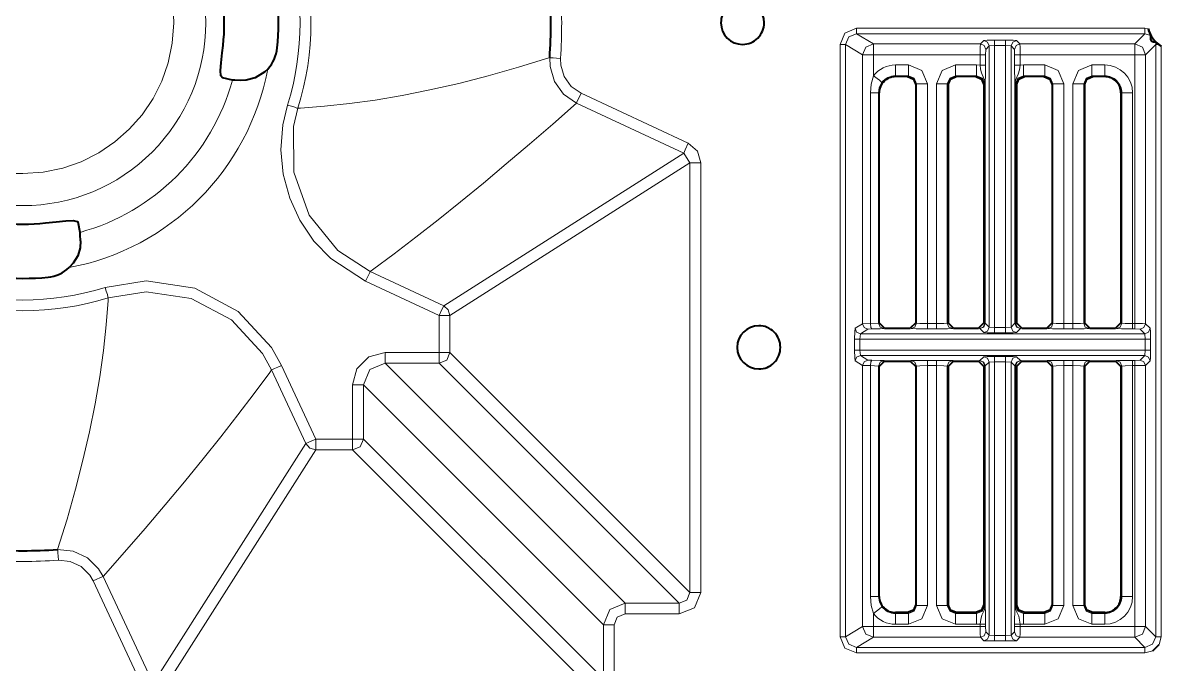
# Model space of a CAD drawing. Header units: millimetres. Extents: x 0 to 2941, y -405 to 1422.
# Drawn here: x 771.6 to 876.8, y 993.9 to 1053.2 of the extents above; entities that cross this region are included whole.
import ezdxf

# ---------------------------------------------------------------- set-up
doc = ezdxf.new("R2010")
doc.units = ezdxf.units.MM
doc.layers.add('FINE', color=9, linetype='Continuous')
doc.layers.add('OUTLINE', color=7, linetype='Continuous')

msp = doc.modelspace()

# ---------------------------------------------------------------- linework, layer by layer
at = {"layer": 'FINE', "lineweight": 9}
for p, q in [((875.25, 1052.68), (848.59, 1052.68)), ((875.25, 1052.18), (874.31, 1051.23)), ((875.58, 1052.64), (875.25, 1052.68)), ((875.25, 1052.18), (875.79, 1052.02)), ((847.09, 1051.18), (847.09, 996.45)), ((847.59, 996.45), (847.59, 1051.18)), ((860.04, 1051.23), (850.16, 1051.23)), ((860.36, 1051.55), (860.04, 1051.23)), ((860.54, 1050.73), (860.86, 1051.05)), ((860.86, 1051.05), (861.36, 1051.08)), ((860.86, 1051.05), (860.86, 1025.06)), ((862.38, 1051.57), (861.36, 1051.57)), ((861.36, 1025.03), (861.36, 1051.08)), ((861.36, 1051.08), (862.38, 1051.08)), ((862.38, 1051.08), (862.88, 1051.05)), ((862.38, 1051.08), (862.38, 1025.03)), ((862.88, 1025.06), (862.88, 1051.05)), ((863.7, 1051.23), (863.38, 1051.55)), ((874.31, 1051.23), (863.7, 1051.23)), ((876.22, 1051.43), (876.25, 1051.18)), ((876.75, 996.45), (876.75, 1051.03)), ((850.16, 1048.29), (850.16, 1050.23)), ((860.53, 1050.23), (860.54, 1050.73)), ((860.53, 1049.26), (860.53, 1050.23)), ((863.21, 1050.23), (863.21, 1049.26)), ((863.71, 1050.23), (874.31, 1050.23)), ((863.71, 1049.26), (863.71, 1050.23)), ((874.31, 1050.23), (874.31, 1025.39)), ((853.4, 1049.29), (852.2, 1049.29)), ((859.7, 1049.29), (857.74, 1049.29)), ((860.03, 1049.26), (859.7, 1049.29)), ((864.04, 1049.29), (863.71, 1049.26)), ((866, 1049.29), (864.04, 1049.29)), ((871.53, 1049.29), (870.34, 1049.29)), ((852.2, 1048.21), (852.2, 1048.29)), ((852.2, 1048.29), (853.4, 1048.29)), ((853.4, 1048.29), (853.32, 1048.21)), ((857.82, 1048.21), (857.74, 1048.29)), ((864.12, 1048.21), (864.04, 1048.29)), ((864.04, 1048.29), (866, 1048.29)), ((866, 1048.29), (865.92, 1048.21)), ((870.42, 1048.21), (870.34, 1048.29)), ((870.34, 1048.29), (871.53, 1048.29)), ((871.53, 1048.29), (871.53, 1048.21)), ((849.89, 1046.71), (849.89, 1025.39)), ((850.62, 1046.71), (850.7, 1046.71)), ((850.62, 1025.42), (850.62, 1046.71)), ((855.15, 1025.39), (855.15, 1047.54)), ((855.99, 1047.54), (855.99, 1025.39)), ((856.99, 1047.54), (857.07, 1047.46)), ((860.37, 1047.46), (860.45, 1047.54)), ((860.48, 1047.54), (860.48, 1025.41)), ((860.5, 1025.41), (860.5, 1047.54)), ((863.24, 1047.54), (863.24, 1025.41)), ((863.26, 1025.41), (863.26, 1047.54)), ((863.29, 1047.54), (863.37, 1047.46)), ((867.75, 1025.39), (867.75, 1047.54)), ((868.59, 1047.54), (868.59, 1025.39)), ((869.59, 1047.54), (869.67, 1047.46)), ((873.03, 1046.71), (873.12, 1046.71)), ((873.12, 1046.71), (873.12, 1025.42)), ((874.11, 1025.39), (874.11, 1046.71)), ((796.99, 1045.29), (797.24, 1045.3)), ((833.21, 1040.25), (833.21, 1000.54)), ((803.88, 1030.36), (803.66, 1030.2)), ((803.66, 1030.2), (810.46, 1027.03)), ((779.46, 1027.52), (779.47, 1027.77)), ((811.04, 1026.12), (811.04, 1022.71)), ((849.16, 1025.37), (848.46, 1024.95)), ((848.96, 1024.45), (849.66, 1024.87)), ((849.89, 1025.39), (849.16, 1025.37)), ((849.66, 1024.87), (850.03, 1024.89)), ((850.62, 1025.42), (849.89, 1025.39)), ((850.7, 1025.46), (850.62, 1025.42)), ((851.12, 1024.92), (851.2, 1024.96)), ((853.57, 1024.96), (853.65, 1024.92)), ((855.99, 1025.39), (855.15, 1025.39)), ((855.15, 1024.89), (855.99, 1024.89)), ((857.49, 1024.92), (857.57, 1024.96)), ((859.87, 1024.96), (859.95, 1024.92)), ((859.95, 1024.92), (860, 1024.92)), ((860, 1024.92), (860.36, 1024.56)), ((860.48, 1025.41), (860.45, 1025.42)), ((860.86, 1025.06), (860.5, 1025.41)), ((861.36, 1025.03), (860.86, 1025.06)), ((862.38, 1025.03), (861.36, 1025.03)), ((861.36, 1024.53), (862.38, 1024.53)), ((862.88, 1025.06), (862.38, 1025.03)), ((863.24, 1025.41), (862.88, 1025.06)), ((863.29, 1025.42), (863.26, 1025.41)), ((863.38, 1024.56), (863.74, 1024.92)), ((863.74, 1024.92), (863.79, 1024.92)), ((863.79, 1024.92), (863.87, 1024.96)), ((866.17, 1024.96), (866.25, 1024.92)), ((868.59, 1025.39), (867.75, 1025.39)), ((867.75, 1024.89), (868.59, 1024.89)), ((870.09, 1024.92), (870.17, 1024.96)), ((872.53, 1024.96), (872.62, 1024.92)), ((873.12, 1025.42), (873.03, 1025.46)), ((874.31, 1025.39), (874.11, 1025.39)), ((874.11, 1024.89), (874.31, 1024.89)), ((874.31, 1024.89), (874.81, 1024.87)), ((874.81, 1024.87), (875.23, 1024.45)), ((875.73, 1024.95), (875.31, 1025.37)), ((848.42, 1023.95), (848.42, 1022.93)), ((848.92, 1023.95), (848.96, 1024.45)), ((848.92, 1023.95), (875.26, 1023.95)), ((848.92, 1022.93), (848.92, 1023.95)), ((875.23, 1024.45), (848.96, 1024.45)), ((875.23, 1024.45), (875.26, 1023.95)), ((875.26, 1023.95), (875.26, 1022.93)), ((875.76, 1022.93), (875.76, 1023.95)), ((805.04, 1022.71), (810.04, 1022.71)), ((875.26, 1022.93), (848.92, 1022.93)), ((848.96, 1022.43), (848.92, 1022.93)), ((848.96, 1022.43), (875.23, 1022.43)), ((849.66, 1022.01), (848.96, 1022.43)), ((875.26, 1022.93), (875.23, 1022.43)), ((795.46, 1021.52), (798.63, 1014.71)), ((827.21, 999.54), (805.04, 1021.72)), ((810.04, 1021.72), (832.21, 999.54)), ((848.46, 1021.93), (849.16, 1021.51)), ((849.16, 1021.51), (849.89, 1021.5)), ((850.03, 1022), (849.66, 1022.01)), ((849.89, 1021.5), (850.62, 1021.46)), ((849.89, 1021.5), (849.89, 1000.17)), ((851.2, 1021.92), (851.12, 1021.96)), ((853.65, 1021.96), (853.57, 1021.92)), ((855.99, 1021.99), (855.15, 1021.99)), ((855.15, 999.34), (855.15, 1021.5)), ((855.15, 1021.5), (855.99, 1021.5)), ((855.99, 1021.5), (855.99, 999.34)), ((856.99, 1021.46), (857.07, 1021.42)), ((857.57, 1021.92), (857.49, 1021.96)), ((859.95, 1021.96), (859.87, 1021.92)), ((860.45, 1021.46), (860.48, 1021.47)), ((860.48, 1021.47), (860.48, 999.34)), ((860.5, 1021.47), (860.86, 1021.82)), ((860.5, 999.34), (860.5, 1021.47)), ((860.86, 1021.82), (861.36, 1021.85)), ((860.86, 1021.82), (860.86, 996.58)), ((861.36, 996.56), (861.36, 1021.85)), ((861.36, 1021.85), (862.38, 1021.85)), ((862.38, 1021.85), (862.38, 996.56)), ((862.38, 1021.85), (862.88, 1021.82)), ((862.88, 996.58), (862.88, 1021.82)), ((862.88, 1021.82), (863.24, 1021.47)), ((863.24, 1021.47), (863.24, 999.34)), ((863.26, 1021.47), (863.29, 1021.46)), ((866.25, 1021.96), (866.17, 1021.92)), ((867.75, 999.34), (867.75, 1021.5)), ((867.75, 1021.5), (868.59, 1021.5)), ((868.59, 1021.5), (868.59, 999.34)), ((869.59, 1021.46), (869.67, 1021.42)), ((872.62, 1021.96), (872.53, 1021.92)), ((873.03, 1021.42), (873.12, 1021.46)), ((873.12, 1021.46), (873.12, 1000.17)), ((874.11, 1000.17), (874.11, 1021.5)), ((874.11, 1021.5), (874.31, 1021.5)), ((874.31, 1021.5), (874.31, 997.4)), ((875.31, 1021.51), (875.73, 1021.93)), ((794.56, 1021.1), (794.4, 1020.88)), ((797.73, 1014.29), (794.56, 1021.1)), ((803.04, 1019.72), (803.04, 1014.71)), ((797.73, 1014.29), (783.6, 992.12)), ((825.21, 992.54), (803.04, 1014.71)), ((784.51, 991.54), (798.63, 1013.72)), ((802.04, 1013.72), (798.63, 1013.72)), ((802.04, 1013.72), (824.21, 991.54)), ((778.08, 1001.6), (782.7, 991.7)), ((783.6, 992.12), (778.98, 1002.02)), ((832.21, 999.54), (827.21, 999.54)), ((850.7, 1000.17), (850.62, 1000.17)), ((854.15, 999.34), (854.07, 999.42)), ((860.45, 999.34), (860.37, 999.42)), ((863.37, 999.42), (863.29, 999.34)), ((866.75, 999.34), (866.67, 999.42)), ((873.12, 1000.17), (873.03, 1000.17)), ((827.21, 998.55), (832.21, 998.55)), ((852.2, 998.59), (852.2, 998.67)), ((857.74, 998.59), (857.82, 998.67)), ((859.7, 998.59), (857.74, 998.59)), ((859.62, 998.67), (859.7, 998.59)), ((864.04, 998.59), (864.12, 998.67)), ((866, 998.59), (864.04, 998.59)), ((865.92, 998.67), (866, 998.59)), ((870.34, 998.59), (870.42, 998.67)), ((871.53, 998.59), (870.34, 998.59)), ((871.53, 998.67), (871.53, 998.59)), ((852.2, 997.59), (853.4, 997.59)), ((857.74, 997.59), (859.7, 997.59)), ((859.7, 997.59), (860.03, 997.62)), ((860.03, 997.62), (860.03, 997.4)), ((860.53, 997.4), (860.53, 997.62)), ((860.54, 996.9), (860.53, 997.4)), ((863.71, 997.62), (864.04, 997.59)), ((864.04, 997.59), (866, 997.59)), ((870.34, 997.59), (871.53, 997.59)), ((860.04, 996.4), (860.36, 996.08)), ((860.86, 996.58), (860.54, 996.9)), ((861.36, 996.56), (860.86, 996.58)), ((863.2, 996.9), (862.88, 996.58)), ((876.57, 995.73), (876.75, 996.45)), ((861.36, 996.06), (862.38, 996.06)), ((875.25, 994.95), (875.98, 995.14)), ((848.59, 994.95), (875.25, 994.95))]:
    msp.add_line(p, q, dxfattribs=at)
for points in [[(754.67, 1053.19, 0.414214), (771.57, 1036.29, 0.414214), (788.47, 1053.19, 0.414214), (771.57, 1070.09), (769.29, 1069.93), (767.1, 1069.48), (765.02, 1068.75), (763.07, 1067.77), (761.27, 1066.55), (759.64, 1065.12), (758.21, 1063.49), (756.99, 1061.69), (756, 1059.74), (755.28, 1057.66), (754.82, 1055.47)], [(785.51, 1053.19, 0.414212), (771.57, 1067.14, 0.414215), (757.62, 1053.19, 0.414212), (771.57, 1039.25), (773.45, 1039.37), (775.26, 1039.75), (776.97, 1040.35), (778.58, 1041.16), (780.07, 1042.17), (781.41, 1043.35), (782.59, 1044.69), (783.6, 1046.18), (784.41, 1047.78), (785.01, 1049.5), (785.38, 1051.31)]]:
    msp.add_lwpolyline(points, format="xyb", close=True, dxfattribs=at)
for points in [[(796.03, 1045.58, 0.15187), (796.03, 1060.8)], [(796.99, 1045.29, 0.151867), (796.99, 1061.09)], [(821.25, 1049.9, 0.033081), (821.25, 1056.48)], [(775.86, 1030.56, 0.308301), (794.2, 1048.9)], [(852.2, 1049.29, 0.232236), (850.16, 1048.29)], [(874.11, 1046.71, 0.414204), (871.53, 1049.29)], [(776.86, 1033.82, 0.26542), (790.94, 1047.9)], [(852.2, 1048.29, 0.232235), (850.95, 1047.68)], [(873.12, 1046.71, 0.414214), (871.53, 1048.29)], [(763.66, 1027.77, 0.151877), (779.47, 1027.77)], [(763.96, 1028.72, 0.151846), (779.17, 1028.72)], [(768.28, 1003.51, 0.03306), (774.86, 1003.51), (775.96, 1003.39), (776.97, 1002.92), (777.76, 1002.14), (778.08, 1001.6)], [(871.53, 998.59, 0.414214), (873.12, 1000.17)], [(871.53, 997.59, 0.414204), (874.11, 1000.17)], [(850.16, 997.4), (850.16, 998.59, 0.23223), (852.2, 997.59)], [(850.95, 999.21, 0.232253), (852.2, 998.59)]]:
    msp.add_lwpolyline(points, format="xyb", dxfattribs=at)
for points in [[(848.59, 1052.68), (847.53, 1052.24), (847.09, 1051.18)], [(847.59, 1051.18), (847.88, 1051.89), (848.59, 1052.18)], [(848.59, 1052.68), (848.59, 1052.33), (848.59, 1052.18)], [(850.16, 1051.23), (848.59, 1052.18), (875.25, 1052.18)], [(875.25, 1052.68), (875.25, 1052.33), (875.25, 1052.18)], [(847.59, 1051.18), (847.44, 1051.18), (847.09, 1051.18)], [(847.59, 1051.18), (849.16, 1050.23), (849.16, 1025.37)], [(850.16, 1051.23), (849.46, 1050.94), (849.16, 1050.23)], [(850.16, 1051.23), (850.16, 1050.93), (850.16, 1050.23)], [(860.04, 1051.23), (860.03, 1050.93), (860.03, 1050.23)], [(860.54, 1050.73), (860.39, 1051.09), (860.04, 1051.23)], [(861.36, 1051.57), (860.66, 1051.57), (860.36, 1051.55)], [(860.86, 1051.05), (860.71, 1051.4), (860.36, 1051.55)], [(861.36, 1051.08), (861.36, 1051.42), (861.36, 1051.57)], [(862.38, 1051.08), (862.38, 1051.42), (862.38, 1051.57)], [(863.38, 1051.55), (863.08, 1051.57), (862.38, 1051.57)], [(862.88, 1051.05), (863.03, 1051.4), (863.38, 1051.55)], [(862.88, 1051.05), (863.2, 1050.73), (863.21, 1050.23)], [(863.2, 1050.73), (863.34, 1051.09), (863.7, 1051.23)], [(863.71, 1050.23), (863.71, 1050.93), (863.7, 1051.23)], [(874.31, 1051.23), (874.31, 1050.93), (874.31, 1050.23)], [(875.31, 1050.23), (875.02, 1050.94), (874.31, 1051.23)], [(876.25, 1051.18), (876.25, 996.45), (875.31, 997.4), (875.31, 1021.51)], [(875.31, 1025.37), (875.31, 1050.23), (876.25, 1051.18)], [(876.53, 1051.18), (876.33, 1051.18), (876.25, 1051.18)], [(820.25, 1049.97), (817.38, 1049.08), (814.58, 1048.29), (811.85, 1047.59), (809.19, 1046.99), (806.61, 1046.47), (804.14, 1046.05), (801.76, 1045.72), (799.46, 1045.47), (797.24, 1045.3)], [(820.25, 1049.97), (820.34, 1049.96), (820.56, 1049.95), (820.88, 1049.92), (821.25, 1049.9)], [(820.25, 1049.97), (820.28, 1049.15), (820.69, 1047.77), (821.54, 1046.6), (822.73, 1045.77)], [(833.06, 1042.06), (823.16, 1046.68), (822.24, 1047.31), (821.59, 1048.21), (821.27, 1049.28), (821.25, 1049.9)], [(849.16, 1050.23), (849.47, 1050.23), (850.16, 1050.23)], [(850.16, 1050.23), (860.03, 1050.23), (860.03, 1049.26)], [(860.53, 1050.23), (860.38, 1050.23), (860.03, 1050.23)], [(863.21, 1050.23), (863.36, 1050.23), (863.71, 1050.23)], [(875.31, 1050.23), (875.01, 1050.23), (874.31, 1050.23)], [(852.2, 1048.29), (852.2, 1048.6), (852.2, 1049.29)], [(853.4, 1048.29), (853.4, 1048.6), (853.4, 1049.29)], [(855.15, 1047.54), (854.64, 1048.78), (853.4, 1049.29)], [(857.74, 1049.29), (856.5, 1048.78), (855.99, 1047.54)], [(857.74, 1048.29), (857.74, 1048.6), (857.74, 1049.29)], [(859.7, 1048.29), (859.7, 1048.6), (859.7, 1049.29)], [(860.53, 1049.26), (860.38, 1049.26), (860.03, 1049.26)], [(860.03, 1049.26), (860.07, 1048.89), (860.15, 1048.55), (860.37, 1048.03), (860.43, 1047.9), (860.45, 1047.79), (860.48, 1047.64), (860.48, 1047.57), (860.48, 1047.54)], [(860.5, 1047.54), (860.5, 1047.55), (860.5, 1047.58), (860.5, 1047.64), (860.5, 1047.69), (860.5, 1047.76), (860.52, 1048.26), (860.53, 1048.73), (860.53, 1049.26)], [(863.21, 1049.26), (863.36, 1049.26), (863.71, 1049.26)], [(863.21, 1049.26), (863.21, 1048.67), (863.22, 1048.12), (863.23, 1047.71), (863.24, 1047.6), (863.24, 1047.57), (863.24, 1047.54)], [(863.26, 1047.54), (863.26, 1047.61), (863.27, 1047.7), (863.33, 1047.94), (863.55, 1048.44), (863.66, 1048.85), (863.71, 1049.26)], [(864.04, 1048.29), (864.04, 1048.6), (864.04, 1049.29)], [(866, 1048.29), (866, 1048.6), (866, 1049.29)], [(867.75, 1047.54), (867.24, 1048.78), (866, 1049.29)], [(870.34, 1049.29), (869.1, 1048.78), (868.59, 1047.54)], [(870.34, 1049.29), (870.34, 1048.6), (870.34, 1048.29)], [(871.53, 1049.29), (871.53, 1048.6), (871.53, 1048.29)], [(850.16, 1048.29), (849.96, 1047.53), (849.89, 1046.71)], [(850.95, 1047.68), (850.71, 1047.87), (850.16, 1048.29)], [(850.62, 1046.71), (850.7, 1047.21), (850.95, 1047.68)], [(853.4, 1048.29), (853.93, 1048.07), (854.15, 1047.54)], [(856.99, 1047.54), (857.21, 1048.07), (857.74, 1048.29)], [(857.74, 1048.29), (859.7, 1048.29), (859.62, 1048.21)], [(859.7, 1048.29), (860.23, 1048.07), (860.45, 1047.54)], [(863.29, 1047.54), (863.51, 1048.07), (864.04, 1048.29)], [(866, 1048.29), (866.53, 1048.07), (866.75, 1047.54)], [(869.59, 1047.54), (869.81, 1048.07), (870.34, 1048.29)], [(822.73, 1045.77), (822.77, 1045.86), (822.86, 1046.06), (823, 1046.34), (823.16, 1046.68)], [(850.62, 1046.71), (850.4, 1046.71), (849.89, 1046.71)], [(854.07, 1047.46), (854.15, 1047.54), (854.15, 1025.42), (854.07, 1025.46)], [(855.15, 1047.54), (854.46, 1047.54), (854.15, 1047.54)], [(856.99, 1047.54), (856.68, 1047.54), (855.99, 1047.54)], [(857.07, 1025.46), (856.99, 1025.42), (856.99, 1047.54)], [(860.45, 1047.54), (860.45, 1025.42), (860.37, 1025.46)], [(860.48, 1047.54), (860.46, 1047.54), (860.45, 1047.54)], [(860.5, 1047.54), (860.49, 1047.54), (860.48, 1047.54)], [(863.24, 1047.54), (863.24, 1047.54), (863.26, 1047.54)], [(863.29, 1047.54), (863.28, 1047.54), (863.26, 1047.54)], [(863.37, 1025.46), (863.29, 1025.42), (863.29, 1047.54)], [(866.67, 1047.46), (866.75, 1047.54), (866.75, 1025.42), (866.67, 1025.46)], [(867.75, 1047.54), (867.06, 1047.54), (866.75, 1047.54)], [(868.59, 1047.54), (869.28, 1047.54), (869.59, 1047.54)], [(869.67, 1025.46), (869.59, 1025.42), (869.59, 1047.54)], [(874.11, 1046.71), (873.43, 1046.71), (873.12, 1046.71)], [(803.24, 1029.3), (800.03, 1031.39), (798.47, 1033.01), (797.16, 1034.93), (796.23, 1036.97), (795.63, 1039.2), (795.42, 1041.44), (795.6, 1043.75), (796.03, 1045.58)], [(796.99, 1045.29), (796.9, 1045.31), (796.69, 1045.38), (796.39, 1045.47), (796.03, 1045.58)], [(803.88, 1030.36), (805.87, 1031.84), (807.89, 1033.38), (809.94, 1034.99), (812.02, 1036.65), (814.14, 1038.38), (816.24, 1040.14), (818.38, 1041.96), (820.54, 1043.83), (822.73, 1045.77)], [(822.73, 1045.77), (832.64, 1041.15), (833.21, 1040.25)], [(796.99, 1045.29), (796.59, 1043.59), (796.61, 1039.38), (798.03, 1035.41), (800.69, 1032.14), (803.66, 1030.2)], [(832.64, 1041.15), (832.77, 1041.44), (833.06, 1042.06)], [(834.21, 1000.54), (834.21, 1040.25), (833.9, 1041.32), (833.06, 1042.06)], [(832.64, 1041.15), (810.46, 1027.03), (810.88, 1026.66), (811.04, 1026.12), (833.21, 1040.25)], [(834.21, 1040.25), (833.52, 1040.25), (833.21, 1040.25)], [(803.66, 1030.2), (803.62, 1030.12), (803.53, 1029.92), (803.39, 1029.63), (803.24, 1029.3)], [(779.17, 1028.72), (782.96, 1029.33), (787.46, 1028.65), (791.47, 1026.51), (794.55, 1023.17), (795.46, 1021.52)], [(810.04, 1022.71), (810.04, 1026.12), (803.24, 1029.3)], [(779.17, 1028.72), (779.28, 1028.37), (779.38, 1028.07), (779.44, 1027.86), (779.47, 1027.77)], [(794.56, 1021.1), (793.71, 1022.62), (790.86, 1025.72), (787.14, 1027.7), (782.98, 1028.33), (779.47, 1027.77)], [(779.46, 1027.52), (779.28, 1025.26), (779.02, 1022.91), (778.68, 1020.48), (778.25, 1017.97), (777.73, 1015.38), (777.13, 1012.76), (776.44, 1010.08), (775.66, 1007.32), (774.79, 1004.5)], [(810.46, 1027.03), (810.33, 1026.75), (810.04, 1026.12)], [(811.04, 1026.12), (810.73, 1026.12), (810.04, 1026.12)], [(848.46, 1024.95), (848.43, 1024.65), (848.42, 1023.95)], [(848.96, 1024.45), (848.61, 1024.6), (848.46, 1024.95)], [(849.66, 1024.87), (849.31, 1025.02), (849.16, 1025.37)], [(850.03, 1024.89), (849.93, 1025.04), (849.89, 1025.39)], [(850.03, 1024.89), (850.79, 1024.9), (851.12, 1024.92)], [(851.12, 1024.92), (850.77, 1025.07), (850.62, 1025.42)], [(853.65, 1024.92), (854, 1025.07), (854.15, 1025.42)], [(853.65, 1024.92), (854.12, 1024.9), (855.15, 1024.89)], [(855.15, 1025.39), (854.46, 1025.4), (854.15, 1025.42)], [(855.15, 1024.89), (855.15, 1025.04), (855.15, 1025.39)], [(856.99, 1025.42), (856.68, 1025.4), (855.99, 1025.39)], [(855.99, 1024.89), (855.99, 1025.04), (855.99, 1025.39)], [(855.99, 1024.89), (857.02, 1024.9), (857.49, 1024.92)], [(857.49, 1024.92), (857.13, 1025.07), (856.99, 1025.42)], [(860.45, 1025.42), (860.3, 1025.07), (859.95, 1024.92)], [(860.5, 1025.41), (860.35, 1025.06), (860, 1024.92)], [(860.48, 1025.41), (860.34, 1025.06), (860, 1024.92)], [(860.86, 1025.06), (860.71, 1024.7), (860.36, 1024.56)], [(860.36, 1024.56), (860.66, 1024.54), (861.36, 1024.53)], [(860.5, 1025.41), (860.49, 1025.41), (860.48, 1025.41)], [(861.36, 1025.03), (861.36, 1024.68), (861.36, 1024.53)], [(862.38, 1025.03), (862.38, 1024.68), (862.38, 1024.53)], [(862.38, 1024.53), (863.08, 1024.54), (863.38, 1024.56)], [(862.88, 1025.06), (863.03, 1024.7), (863.38, 1024.56)], [(863.24, 1025.41), (863.39, 1025.06), (863.74, 1024.92)], [(863.26, 1025.41), (863.24, 1025.41), (863.24, 1025.41)], [(863.26, 1025.41), (863.4, 1025.06), (863.74, 1024.92)], [(863.29, 1025.42), (863.43, 1025.07), (863.79, 1024.92)], [(866.25, 1024.92), (866.6, 1025.07), (866.75, 1025.42)], [(866.25, 1024.92), (866.72, 1024.9), (867.75, 1024.89)], [(867.75, 1025.39), (867.06, 1025.4), (866.75, 1025.42)], [(867.75, 1025.39), (867.75, 1025.04), (867.75, 1024.89)], [(869.59, 1025.42), (869.28, 1025.4), (868.59, 1025.39)], [(868.59, 1025.39), (868.59, 1025.04), (868.59, 1024.89)], [(868.59, 1024.89), (869.62, 1024.9), (870.09, 1024.92)], [(869.59, 1025.42), (869.73, 1025.07), (870.09, 1024.92)], [(872.62, 1024.92), (872.97, 1025.07), (873.12, 1025.42)], [(872.62, 1024.92), (873.08, 1024.9), (874.11, 1024.89)], [(874.11, 1025.39), (873.43, 1025.4), (873.12, 1025.42)], [(874.11, 1024.89), (874.11, 1025.04), (874.11, 1025.39)], [(874.31, 1024.89), (874.31, 1025.04), (874.31, 1025.39)], [(875.31, 1025.37), (875.01, 1025.38), (874.31, 1025.39)], [(874.81, 1024.87), (875.16, 1025.02), (875.31, 1025.37)], [(875.23, 1024.45), (875.58, 1024.6), (875.73, 1024.95)], [(875.76, 1023.95), (875.75, 1024.65), (875.73, 1024.95)], [(848.92, 1023.95), (848.57, 1023.95), (848.42, 1023.95)], [(875.26, 1023.95), (875.6, 1023.95), (875.76, 1023.95)], [(802.04, 1019.72), (802.44, 1021.22), (803.54, 1022.31), (805.04, 1022.71)], [(805.04, 1022.71), (805.04, 1022.03), (805.04, 1021.72)], [(833.21, 1000.54), (811.04, 1022.71), (810.75, 1022.01), (810.04, 1021.72), (805.04, 1021.72)], [(810.04, 1022.71), (810.04, 1022.03), (810.04, 1021.72)], [(811.04, 1022.71), (810.73, 1022.71), (810.04, 1022.71)], [(848.92, 1022.93), (848.57, 1022.93), (848.42, 1022.93)], [(848.42, 1022.93), (848.43, 1022.23), (848.46, 1021.93)], [(848.96, 1022.43), (848.61, 1022.28), (848.46, 1021.93)], [(875.23, 1022.43), (874.81, 1022.01), (874.31, 1021.99)], [(875.23, 1022.43), (875.58, 1022.28), (875.73, 1021.93)], [(875.26, 1022.93), (875.6, 1022.93), (875.76, 1022.93)], [(875.73, 1021.93), (875.75, 1022.23), (875.76, 1022.93)], [(795.46, 1021.52), (795.13, 1021.36), (794.84, 1021.23), (794.64, 1021.14), (794.56, 1021.1)], [(805.04, 1021.72), (803.62, 1021.13), (803.04, 1019.72)], [(849.16, 1021.51), (849.16, 997.4), (847.59, 996.45)], [(849.66, 1022.01), (849.31, 1021.86), (849.16, 1021.51)], [(850.03, 1022), (849.93, 1021.84), (849.89, 1021.5)], [(851.12, 1021.96), (850.79, 1021.98), (850.03, 1022)], [(851.12, 1021.96), (850.77, 1021.81), (850.62, 1021.46)], [(850.62, 1000.17), (850.62, 1021.46), (850.7, 1021.42)], [(855.15, 1021.99), (854.12, 1021.98), (853.65, 1021.96)], [(854.15, 1021.46), (854, 1021.81), (853.65, 1021.96)], [(854.07, 1021.42), (854.15, 1021.46), (854.15, 999.34)], [(854.15, 1021.46), (854.46, 1021.48), (855.15, 1021.5)], [(855.15, 1021.5), (855.15, 1021.84), (855.15, 1021.99)], [(855.99, 1021.5), (855.99, 1021.84), (855.99, 1021.99)], [(857.49, 1021.96), (857.02, 1021.98), (855.99, 1021.99)], [(855.99, 1021.5), (856.68, 1021.48), (856.99, 1021.46)], [(856.99, 1021.46), (857.13, 1021.81), (857.49, 1021.96)], [(857.07, 999.42), (856.99, 999.34), (856.99, 1021.46)], [(860.36, 1022.32), (860, 1021.97), (859.95, 1021.96)], [(859.95, 1021.96), (860.3, 1021.81), (860.45, 1021.46)], [(860, 1021.97), (860.35, 1021.82), (860.5, 1021.47)], [(860, 1021.97), (860.34, 1021.82), (860.48, 1021.47)], [(862.38, 1022.35), (861.36, 1022.35), (860.66, 1022.34), (860.36, 1022.32)], [(860.36, 1022.32), (860.71, 1022.18), (860.86, 1021.82)], [(860.37, 1021.42), (860.45, 1021.46), (860.45, 999.34)], [(860.48, 1021.47), (860.49, 1021.47), (860.5, 1021.47)], [(861.36, 1022.35), (861.36, 1022.2), (861.36, 1021.85)], [(862.38, 1022.35), (862.38, 1022.2), (862.38, 1021.85)], [(863.74, 1021.97), (863.38, 1022.32), (863.08, 1022.34), (862.38, 1022.35)], [(863.38, 1022.32), (863.03, 1022.18), (862.88, 1021.82)], [(863.74, 1021.97), (863.39, 1021.82), (863.24, 1021.47)], [(863.24, 1021.47), (863.24, 1021.47), (863.26, 1021.47)], [(863.74, 1021.97), (863.4, 1021.82), (863.26, 1021.47)], [(863.29, 999.34), (863.28, 999.34), (863.26, 999.34), (863.26, 1021.47)], [(863.79, 1021.96), (863.43, 1021.81), (863.29, 1021.46)], [(863.29, 999.34), (863.29, 1021.46), (863.37, 1021.42)], [(863.87, 1021.92), (863.79, 1021.96), (863.74, 1021.97)], [(868.59, 1021.99), (867.75, 1021.99), (866.72, 1021.98), (866.25, 1021.96)], [(866.75, 1021.46), (866.6, 1021.81), (866.25, 1021.96)], [(866.67, 1021.42), (866.75, 1021.46), (866.75, 999.34)], [(866.75, 1021.46), (867.06, 1021.48), (867.75, 1021.5)], [(867.75, 1021.99), (867.75, 1021.84), (867.75, 1021.5)], [(868.59, 1021.99), (868.59, 1021.84), (868.59, 1021.5)], [(870.17, 1021.92), (870.09, 1021.96), (869.62, 1021.98), (868.59, 1021.99)], [(868.59, 1021.5), (869.28, 1021.48), (869.59, 1021.46)], [(870.09, 1021.96), (869.73, 1021.81), (869.59, 1021.46)], [(869.67, 999.42), (869.59, 999.34), (869.59, 1021.46)], [(874.31, 1021.99), (874.11, 1021.99), (873.08, 1021.98), (872.62, 1021.96)], [(873.12, 1021.46), (872.97, 1021.81), (872.62, 1021.96)], [(873.12, 1021.46), (873.43, 1021.48), (874.11, 1021.5)], [(874.11, 1021.5), (874.11, 1021.84), (874.11, 1021.99)], [(874.31, 1021.99), (874.31, 1021.84), (874.31, 1021.5)], [(874.31, 1021.5), (875.01, 1021.5), (875.31, 1021.51)], [(874.81, 1022.01), (875.16, 1021.86), (875.31, 1021.51)], [(778.98, 1002.02), (780.96, 1004.26), (782.87, 1006.46), (784.72, 1008.63), (786.5, 1010.77), (788.23, 1012.88), (789.86, 1014.93), (791.43, 1016.94), (792.94, 1018.93), (794.4, 1020.88)], [(798.63, 1014.71), (802.04, 1014.71), (802.04, 1019.72)], [(802.04, 1019.72), (802.73, 1019.72), (803.04, 1019.72)], [(803.04, 1019.72), (825.21, 997.55), (825.21, 992.54)], [(798.63, 1014.71), (798.01, 1014.42), (797.73, 1014.29)], [(798.63, 1013.72), (798.1, 1013.87), (797.73, 1014.29)], [(798.63, 1014.71), (798.63, 1014.03), (798.63, 1013.72)], [(802.04, 1014.71), (802.04, 1014.03), (802.04, 1013.72)], [(802.04, 1014.71), (802.73, 1014.71), (803.04, 1014.71)], [(803.04, 1014.71), (802.75, 1014.01), (802.04, 1013.72)], [(774.86, 1003.51), (774.83, 1003.88), (774.81, 1004.19), (774.8, 1004.41), (774.79, 1004.5)], [(778.98, 1002.02), (778.57, 1002.72), (777.54, 1003.74), (776.23, 1004.36), (774.79, 1004.5)], [(778.08, 1001.6), (778.41, 1001.76), (778.7, 1001.89), (778.9, 1001.99), (778.98, 1002.02)], [(833.21, 1000.54), (832.92, 999.83), (832.21, 999.54)], [(832.21, 998.55), (833.63, 999.13), (834.21, 1000.54)], [(834.21, 1000.54), (833.52, 1000.54), (833.21, 1000.54)], [(827.21, 999.54), (825.8, 998.96), (825.21, 997.55)], [(827.21, 998.55), (827.21, 999.23), (827.21, 999.54)], [(832.21, 998.55), (832.21, 999.23), (832.21, 999.54)], [(850.62, 1000.17), (850.4, 1000.17), (849.89, 1000.17)], [(849.89, 1000.17), (849.96, 999.34), (850.16, 998.59)], [(850.95, 999.21), (850.71, 999.66), (850.62, 1000.17)], [(854.15, 999.34), (853.93, 998.81), (853.4, 998.59)], [(853.4, 997.59), (854.64, 998.1), (855.15, 999.34)], [(855.15, 999.34), (854.46, 999.34), (854.15, 999.34)], [(856.99, 999.34), (856.68, 999.34), (855.99, 999.34)], [(855.99, 999.34), (856.5, 998.1), (857.74, 997.59)], [(857.74, 998.59), (857.21, 998.81), (856.99, 999.34)], [(860.45, 999.34), (860.23, 998.81), (859.7, 998.59)], [(860.48, 999.34), (860.48, 999.27), (860.47, 999.18), (860.41, 998.94), (860.19, 998.44), (860.08, 998.03), (860.03, 997.62)], [(860.48, 999.34), (860.46, 999.34), (860.45, 999.34)], [(860.48, 999.34), (860.49, 999.34), (860.5, 999.34)], [(860.53, 997.62), (860.53, 998.21), (860.52, 998.76), (860.5, 999.17), (860.5, 999.28), (860.5, 999.31), (860.5, 999.34)], [(863.24, 999.34), (863.24, 999.33), (863.24, 999.3), (863.24, 999.24), (863.24, 999.19), (863.23, 999.12), (863.22, 998.62), (863.21, 998.15), (863.21, 997.62)], [(863.26, 999.34), (863.24, 999.34), (863.24, 999.34)], [(863.71, 997.62), (863.67, 997.99), (863.59, 998.33), (863.36, 998.85), (863.31, 998.98), (863.28, 999.09), (863.26, 999.24), (863.26, 999.31), (863.26, 999.34)], [(864.04, 998.59), (863.51, 998.81), (863.29, 999.34)], [(866.75, 999.34), (866.53, 998.81), (866, 998.59)], [(866, 997.59), (867.24, 998.1), (867.75, 999.34)], [(867.75, 999.34), (867.06, 999.34), (866.75, 999.34)], [(869.59, 999.34), (869.28, 999.34), (868.59, 999.34)], [(868.59, 999.34), (869.1, 998.1), (870.34, 997.59)], [(870.34, 998.59), (869.81, 998.81), (869.59, 999.34)], [(873.12, 1000.17), (873.43, 1000.17), (874.11, 1000.17)], [(826.21, 992.54), (826.21, 997.55), (826.5, 998.25), (827.21, 998.55)], [(850.16, 998.59), (850.71, 999.02), (850.95, 999.21)], [(853.32, 998.67), (853.4, 998.59), (852.2, 998.59)], [(852.2, 997.59), (852.2, 998.28), (852.2, 998.59)], [(853.4, 997.59), (853.4, 998.28), (853.4, 998.59)], [(857.74, 997.59), (857.74, 998.28), (857.74, 998.59)], [(859.7, 997.59), (859.7, 998.28), (859.7, 998.59)], [(864.04, 997.59), (864.04, 998.28), (864.04, 998.59)], [(866, 997.59), (866, 998.28), (866, 998.59)], [(870.34, 998.59), (870.34, 998.28), (870.34, 997.59)], [(871.53, 998.59), (871.53, 998.28), (871.53, 997.59)], [(826.21, 997.55), (825.53, 997.55), (825.21, 997.55)], [(850.16, 997.4), (849.47, 997.4), (849.16, 997.4)], [(849.16, 997.4), (849.46, 996.69), (850.16, 996.4)], [(860.03, 997.4), (850.16, 997.4), (850.16, 996.7), (850.16, 996.4)], [(860.03, 997.62), (860.38, 997.62), (860.53, 997.62)], [(860.03, 997.4), (860.38, 997.4), (860.53, 997.4)], [(860.03, 997.4), (860.03, 996.7), (860.04, 996.4)], [(863.21, 997.62), (863.21, 997.4), (863.2, 996.9)], [(863.71, 997.62), (863.36, 997.62), (863.21, 997.62)], [(863.71, 997.4), (863.36, 997.4), (863.21, 997.4)], [(863.7, 996.4), (863.71, 996.7), (863.71, 997.4)], [(874.31, 997.4), (863.71, 997.4), (863.71, 997.62)], [(874.31, 997.4), (875.01, 997.4), (875.31, 997.4)], [(874.31, 997.4), (874.31, 996.7), (874.31, 996.4)], [(874.31, 996.4), (875.02, 996.69), (875.31, 997.4)], [(847.59, 996.45), (847.44, 996.45), (847.09, 996.45)], [(847.09, 996.45), (847.53, 995.39), (848.59, 994.95)], [(848.59, 995.45), (847.88, 995.75), (847.59, 996.45)], [(848.59, 995.45), (850.16, 996.4), (860.04, 996.4)], [(874.31, 996.4), (875.25, 995.45), (848.59, 995.45)], [(860.04, 996.4), (860.39, 996.54), (860.54, 996.9)], [(860.36, 996.08), (860.71, 996.23), (860.86, 996.58)], [(862.88, 996.58), (862.38, 996.56), (861.36, 996.56)], [(861.36, 996.06), (861.36, 996.21), (861.36, 996.56)], [(862.38, 996.06), (862.38, 996.21), (862.38, 996.56)], [(863.38, 996.08), (863.03, 996.23), (862.88, 996.58)], [(863.7, 996.4), (863.34, 996.54), (863.2, 996.9)], [(863.38, 996.08), (863.7, 996.4), (874.31, 996.4)], [(876.25, 996.45), (875.96, 995.75), (875.25, 995.45)], [(876.75, 996.45), (876.4, 996.45), (876.25, 996.45)], [(848.59, 995.45), (848.59, 995.3), (848.59, 994.95)], [(860.36, 996.08), (860.66, 996.06), (861.36, 996.06)], [(862.38, 996.06), (863.08, 996.06), (863.38, 996.08)], [(875.25, 995.45), (875.25, 995.3), (875.25, 994.95)]]:
    msp.add_lwpolyline(points, dxfattribs=at)
at = {"layer": 'OUTLINE', "lineweight": 40}
for p, q in [((876.75, 1051.03), (876.53, 1051.18)), ((853.32, 1048.21), (852.2, 1048.21)), ((859.62, 1048.21), (857.82, 1048.21)), ((865.92, 1048.21), (864.12, 1048.21)), ((871.53, 1048.21), (870.42, 1048.21)), ((850.7, 1025.46), (850.7, 1046.71)), ((854.07, 1047.46), (854.07, 1025.46)), ((857.07, 1047.46), (857.07, 1025.46)), ((860.37, 1047.46), (860.37, 1025.46)), ((863.37, 1047.46), (863.37, 1025.46)), ((866.67, 1047.46), (866.67, 1025.46)), ((869.67, 1047.46), (869.67, 1025.46)), ((776.86, 1033.82), (776.67, 1034.75)), ((851.2, 1024.96), (850.7, 1025.46)), ((851.2, 1024.96), (853.57, 1024.96)), ((854.07, 1025.46), (853.57, 1024.96)), ((857.57, 1024.96), (857.07, 1025.46)), ((857.57, 1024.96), (859.87, 1024.96)), ((860.37, 1025.46), (859.87, 1024.96)), ((863.87, 1024.96), (863.37, 1025.46)), ((863.87, 1024.96), (866.17, 1024.96)), ((866.67, 1025.46), (866.17, 1024.96)), ((870.17, 1024.96), (869.67, 1025.46)), ((870.17, 1024.96), (872.53, 1024.96)), ((850.7, 1021.42), (851.2, 1021.92)), ((850.7, 1000.17), (850.7, 1021.42)), ((851.2, 1021.92), (853.57, 1021.92)), ((853.57, 1021.92), (854.07, 1021.42)), ((857.07, 1021.42), (857.57, 1021.92)), ((857.07, 1021.42), (857.07, 999.42)), ((863.37, 1021.42), (863.87, 1021.92)), ((863.37, 1021.42), (863.37, 999.42)), ((863.87, 1021.92), (866.17, 1021.92)), ((866.17, 1021.92), (866.67, 1021.42)), ((866.67, 1021.42), (866.67, 999.42)), ((869.67, 1021.42), (870.17, 1021.92)), ((869.67, 1021.42), (869.67, 999.42)), ((870.17, 1021.92), (872.53, 1021.92)), ((872.53, 1021.92), (873.03, 1021.42)), ((873.03, 1021.42), (873.03, 1000.17)), ((853.32, 998.67), (852.2, 998.67)), ((871.53, 998.67), (870.42, 998.67)), ((875.98, 995.14), (876.57, 995.73))]:
    msp.add_line(p, q, dxfattribs=at)
for points in [[(820.25, 1049.97, 0.033096), (820.25, 1056.41)], [(790.07, 1051.09, 0.056633), (790.07, 1055.29)], [(795.08, 1050.86, 0.049529), (795.08, 1055.52)], [(875.58, 1052.64, 0.207963), (876.75, 1051.03)], [(794.2, 1048.9, 0.162925), (795.08, 1050.86)], [(852.2, 1048.21, 0.414214), (850.7, 1046.71)], [(873.03, 1046.71, 0.414214), (871.53, 1048.21)], [(769.46, 1034.69, 0.056705), (773.67, 1034.69), (774.66, 1034.8), (775.55, 1034.88), (776.22, 1034.9), (776.59, 1034.83), (776.67, 1034.75)], [(773.9, 1029.68, 0.162901), (775.86, 1030.56)], [(769.23, 1029.68, 0.04944), (773.9, 1029.68)], [(768.34, 1004.5, 0.033095), (774.79, 1004.5)], [(850.7, 1000.17, 0.414214), (852.2, 998.67)], [(871.53, 998.67, 0.414214), (873.03, 1000.17)]]:
    msp.add_lwpolyline(points, format="xyb", dxfattribs=at)
for points in [[(840.07, 1053.19, 0.414201), (838.07, 1055.19, 0.414226), (836.07, 1053.19, 0.414201), (838.07, 1051.19, 0.414226)], [(837.57, 1023.19, 0.414201), (839.57, 1021.19, 0.414226), (841.57, 1023.19, 0.414226), (839.57, 1025.19, 0.414201)]]:
    msp.add_lwpolyline(points, format="xyb", close=True, dxfattribs=at)
for points in [[(875.79, 1052.02), (875.79, 1052.04), (875.76, 1052.1), (875.69, 1052.27), (875.62, 1052.49), (875.58, 1052.64)], [(875.79, 1052.02), (875.77, 1051.95), (875.75, 1051.78), (875.76, 1051.67), (875.8, 1051.57), (875.81, 1051.55), (875.81, 1051.55), (875.81, 1051.54), (875.81, 1051.54), (875.82, 1051.54), (875.82, 1051.54), (875.82, 1051.54), (875.82, 1051.53), (875.83, 1051.52), (875.85, 1051.5), (875.89, 1051.48), (875.99, 1051.44), (876.22, 1051.43)], [(790.94, 1047.9), (790.01, 1048.09), (789.88, 1048.28), (789.85, 1048.77), (789.9, 1049.5), (789.99, 1050.41), (790.07, 1051.09)], [(876.53, 1051.18), (876.36, 1051.31), (876.27, 1051.39), (876.23, 1051.42), (876.22, 1051.43)], [(794.2, 1048.9), (793.92, 1048.64), (793.03, 1048.09), (792.22, 1047.87), (791.72, 1047.85), (791.16, 1047.88), (790.94, 1047.9)], [(853.32, 1048.21), (853.85, 1047.99), (854.07, 1047.46)], [(857.07, 1047.46), (857.29, 1047.99), (857.82, 1048.21)], [(859.62, 1048.21), (860.15, 1047.99), (860.37, 1047.46)], [(863.37, 1047.46), (863.59, 1047.99), (864.12, 1048.21)], [(865.92, 1048.21), (866.45, 1047.99), (866.67, 1047.46)], [(869.67, 1047.46), (869.89, 1047.99), (870.42, 1048.21)], [(873.03, 1046.71), (873.03, 1025.46), (872.53, 1024.96)], [(776.91, 1033.04), (776.86, 1032.39), (776.64, 1031.66), (776.23, 1030.97), (775.86, 1030.56)], [(776.91, 1033.04), (776.88, 1033.6), (776.86, 1033.82)], [(854.07, 1021.42), (854.07, 999.42), (853.85, 998.89), (853.32, 998.67)], [(857.57, 1021.92), (859.87, 1021.92), (860.37, 1021.42)], [(860.37, 1021.42), (860.37, 999.42), (860.15, 998.89), (859.62, 998.67)], [(859.62, 998.67), (857.82, 998.67), (857.29, 998.89), (857.07, 999.42)], [(865.92, 998.67), (864.12, 998.67), (863.59, 998.89), (863.37, 999.42)], [(866.67, 999.42), (866.45, 998.89), (865.92, 998.67)], [(870.42, 998.67), (869.89, 998.89), (869.67, 999.42)]]:
    msp.add_lwpolyline(points, dxfattribs=at)

doc.saveas('drawing.dxf')
